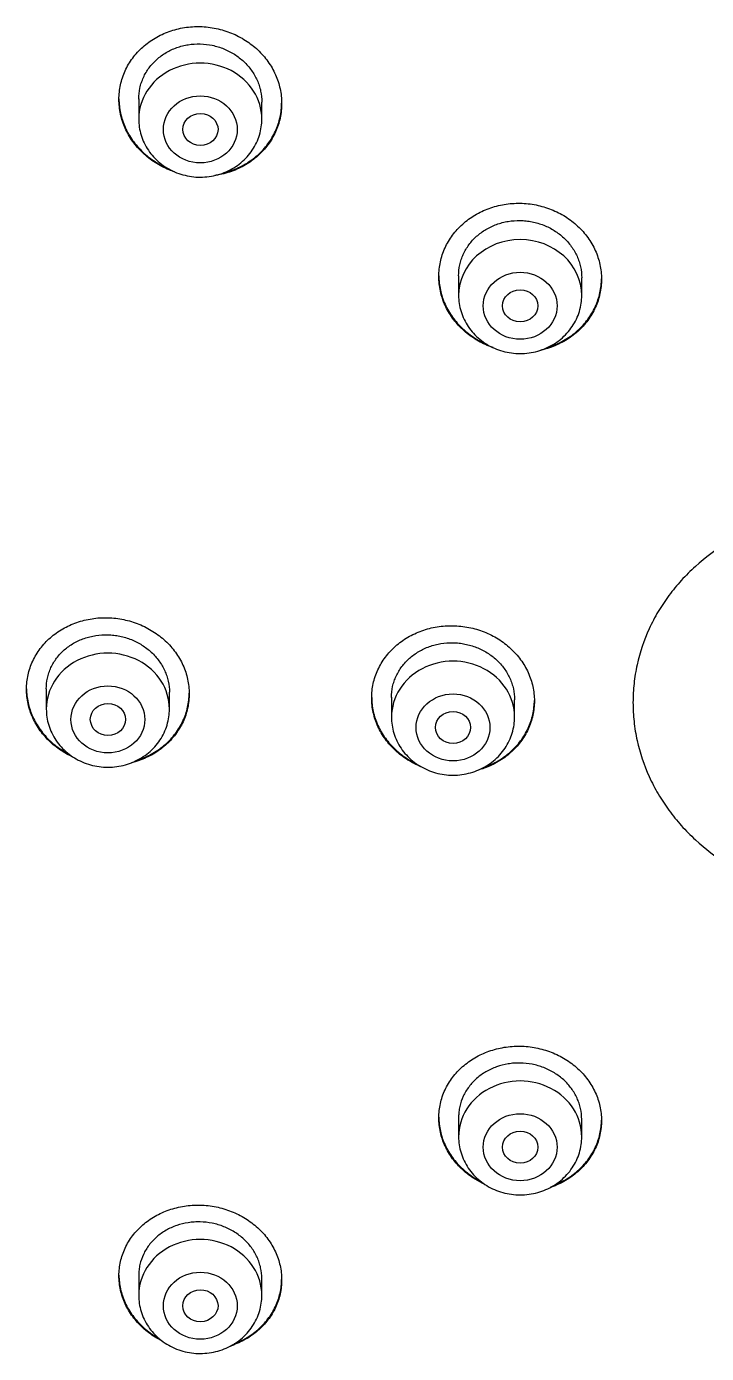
# Model space of a CAD drawing. Header units: millimetres. Extents: x 976 to 9349, y -1578 to 2211.
# Drawn here: x 2934.957 to 2936.504, y 1368.379 to 1371.395 of the extents above; entities that cross this region are included whole.
import ezdxf

# ---------------------------------------------------------------- set-up
doc = ezdxf.new("R2010")
doc.units = ezdxf.units.MM
doc.layers.add('Wbudowane', color=175, linetype='Continuous')

# ---------------------------------------------------------------- blocks, each defined once
blk = doc.blocks.new('Z$W@#21058')
for p, q in [((17.1652, 139.1795), (17.1652, 139.1338)), ((17.4452, 139.1338), (17.4452, 139.1721)), ((17.8927, 138.7776), (17.8927, 138.7328)), ((18.1727, 138.7328), (18.1727, 138.7725)), ((16.955, 137.839), (16.955, 137.7928)), ((17.235, 137.7928), (17.235, 137.8308)), ((17.74, 137.8195), (17.74, 137.7746)), ((18.02, 137.7746), (18.02, 137.8139)), ((17.8927, 136.8704), (17.8927, 136.8205)), ((18.1727, 136.8205), (18.1727, 136.8602)), ((17.1652, 136.506), (17.1652, 136.4602)), ((17.4452, 136.4602), (17.4452, 136.4986))]:
    blk.add_line(p, q)
for centre, major_axis, start_param, end_param in [((17.3052, 139.1338), (0.14, 0), 0, 3.141593), ((18.0327, 138.7328), (-0.14, 0), 3.141598, 6.283185), ((17.095, 137.7928), (0.14, 0), 0, 3.141593), ((17.88, 137.7746), (0.14, 0), 0, 3.141593), ((18.0327, 136.8205), (0.14, 0), 0, 3.141593), ((17.3052, 136.4602), (0.14, 0), 0, 3.141593)]:
    blk.add_ellipse(centre, major_axis=major_axis, ratio=0.906308, start_param=start_param, end_param=end_param)
for centre, major_axis, ratio in [((17.3052, 139.1101), (-0.084, 0), 0.906308), ((17.3054, 139.11), (0.0401, -0.0003), 0.905509), ((18.0327, 138.7092), (0.084, 0), 0.906308), ((18.0327, 138.7092), (0.04, 0), 0.906246), ((17.095, 137.7691), (-0.084, 0), 0.906308), ((17.88, 137.7509), (-0.084, 0), 0.906308), ((17.0952, 137.7691), (0.0401, 0), 0.904923), ((17.88, 137.7509), (0.04, 0), 0.906198), ((18.0327, 136.7969), (0.084, 0), 0.906308), ((18.0327, 136.7969), (0.04, 0), 0.906246), ((17.3052, 136.4365), (-0.084, 0), 0.906308), ((17.3054, 136.4366), (0.0401, 0.0003), 0.905509)]:
    blk.add_ellipse(centre, major_axis=major_axis, ratio=ratio)
for points, knots in [([(17.1202, 139.1784), (17.1202, 139.1897), (17.1214, 139.2007), (17.125, 139.2169), (17.1264, 139.2223), (17.13, 139.2329), (17.132, 139.2382), (17.139, 139.2534), (17.1447, 139.2631), (17.1548, 139.2767), (17.1584, 139.2811), (17.1662, 139.2896), (17.1703, 139.2936), (17.1831, 139.3051), (17.1924, 139.3119), (17.2076, 139.3208), (17.2129, 139.3236), (17.2235, 139.3285), (17.2345, 139.333), (17.2458, 139.3364), (17.2574, 139.3394), (17.2634, 139.3406), (17.2813, 139.3434), (17.2932, 139.3441), (17.3113, 139.3437), (17.3174, 139.3433), (17.3295, 139.3418), (17.3355, 139.3409), (17.3533, 139.3371), (17.3648, 139.3336), (17.3816, 139.3268), (17.3871, 139.3243), (17.3978, 139.3187), (17.403, 139.3157), (17.418, 139.3061), (17.4274, 139.2989), (17.4446, 139.2826), (17.4523, 139.2738), (17.4623, 139.2597), (17.4654, 139.2549), (17.4712, 139.2449), (17.4738, 139.2397), (17.4808, 139.2241), (17.4843, 139.2134), (17.4878, 139.197), (17.4887, 139.1914), (17.4899, 139.1802), (17.4902, 139.1746), (17.4902, 139.158), (17.4891, 139.1469), (17.4855, 139.1306), (17.484, 139.1251), (17.4805, 139.1145), (17.4764, 139.1042), (17.4713, 139.0943), (17.4656, 139.0846), (17.4624, 139.0798), (17.4523, 139.0661), (17.4446, 139.0577), (17.4318, 139.0462), (17.4273, 139.0426), (17.4179, 139.0357), (17.413, 139.0325), (17.3979, 139.0236), (17.3872, 139.0186), (17.3704, 139.0127), (17.3647, 139.0109), (17.353, 139.008), (17.3472, 139.0068), (17.3403, 139.0057), (17.3393, 139.0055), (17.3383, 139.0054)], [0, 0, 0, 0, 0.043324, 0.043324, 0.064987, 0.064987, 0.086649, 0.086649, 0.129973, 0.129973, 0.151636, 0.151636, 0.173298, 0.173298, 0.216622, 0.216622, 0.238285, 0.238285, 0.259947, 0.281609, 0.281609, 0.303271, 0.303271, 0.346596, 0.346596, 0.368258, 0.368258, 0.38992, 0.38992, 0.433245, 0.433245, 0.454907, 0.454907, 0.476569, 0.476569, 0.519894, 0.519894, 0.563218, 0.563218, 0.584881, 0.584881, 0.606543, 0.606543, 0.649867, 0.649867, 0.67153, 0.67153, 0.693192, 0.693192, 0.736516, 0.736516, 0.758179, 0.758179, 0.779841, 0.801503, 0.801503, 0.823165, 0.823165, 0.86649, 0.86649, 0.888152, 0.888152, 0.909814, 0.909814, 0.953139, 0.953139, 0.974801, 0.974801, 0.996463, 0.996463, 1, 1, 1, 1]), ([(17.1652, 139.1792), (17.1652, 139.1876), (17.1661, 139.1959), (17.1688, 139.2083), (17.1699, 139.2124), (17.1726, 139.2204), (17.1757, 139.2283), (17.1796, 139.2358), (17.1839, 139.2431), (17.1863, 139.2467), (17.1939, 139.2571), (17.1998, 139.2634), (17.2094, 139.2721), (17.2128, 139.2748), (17.22, 139.28), (17.2237, 139.2825), (17.2351, 139.2892), (17.2432, 139.293), (17.2559, 139.2975), (17.2602, 139.2988), (17.269, 139.301), (17.2735, 139.3019), (17.2869, 139.3041), (17.296, 139.3047), (17.3145, 139.3042), (17.3236, 139.3031), (17.337, 139.3003), (17.3414, 139.2992), (17.3502, 139.2965), (17.3545, 139.295), (17.3673, 139.2898), (17.3753, 139.2857), (17.3867, 139.2784), (17.3904, 139.2758), (17.3975, 139.2702), (17.4009, 139.2673), (17.4106, 139.2582), (17.4164, 139.2516), (17.4241, 139.2408), (17.4265, 139.2371), (17.4308, 139.2296), (17.4347, 139.2219), (17.4378, 139.2139), (17.4405, 139.2058), (17.4416, 139.2016), (17.4443, 139.1891), (17.4452, 139.1806), (17.4452, 139.1721)], [0, 0, 0, 0, 0.06239, 0.06239, 0.093644, 0.093644, 0.124898, 0.156151, 0.156151, 0.187405, 0.187405, 0.249912, 0.249912, 0.281166, 0.281166, 0.31242, 0.31242, 0.374927, 0.374927, 0.406181, 0.406181, 0.437434, 0.437434, 0.499942, 0.499942, 0.562449, 0.562449, 0.593702, 0.593702, 0.624956, 0.624956, 0.687463, 0.687463, 0.718717, 0.718717, 0.749971, 0.749971, 0.812478, 0.812478, 0.843732, 0.843732, 0.874985, 0.906239, 0.906239, 0.937493, 0.937493, 1, 1, 1, 1]), ([(17.1202, 139.1794), (17.1203, 139.1685), (17.1215, 139.1578), (17.125, 139.1417), (17.1264, 139.1363), (17.1299, 139.1255), (17.132, 139.1201), (17.139, 139.1045), (17.1447, 139.0946), (17.1547, 139.0804), (17.1583, 139.0758), (17.1661, 139.067), (17.1701, 139.0627), (17.1829, 139.0507), (17.1922, 139.0434), (17.2074, 139.0337), (17.2126, 139.0306), (17.2222, 139.0256), (17.2266, 139.0236), (17.231, 139.0217)], [0, 0, 0, 0, 0.16515, 0.16515, 0.250295, 0.250295, 0.335439, 0.335439, 0.505729, 0.505729, 0.590873, 0.590873, 0.676018, 0.676018, 0.846307, 0.846307, 0.931452, 0.931452, 1, 1, 1, 1]), ([(17.2469, 139.0137), (17.2427, 139.015), (17.2385, 139.0166), (17.2232, 139.0228), (17.2126, 139.0283), (17.1976, 139.0379), (17.1927, 139.0413), (17.1832, 139.0487), (17.1788, 139.0526), (17.166, 139.0647), (17.1583, 139.0734), (17.1482, 139.0876), (17.145, 139.0925), (17.1393, 139.1025), (17.1341, 139.1126), (17.13, 139.1232), (17.1265, 139.1339), (17.125, 139.1394), (17.1214, 139.156), (17.1202, 139.1672), (17.1202, 139.1784)], [0, 0, 0, 0, 0.0571061, 0.0571061, 0.2142551, 0.2142551, 0.2928296, 0.2928296, 0.3714041, 0.3714041, 0.528553, 0.528553, 0.6071275, 0.6071275, 0.685702, 0.7642765, 0.7642765, 0.842851, 0.842851, 1, 1, 1, 1]), ([(17.3572, 139.0111), (17.3634, 139.0126), (17.3696, 139.0144), (17.3813, 139.0186), (17.3869, 139.0208), (17.3976, 139.0258), (17.4028, 139.0286), (17.4178, 139.0374), (17.4272, 139.0442), (17.4402, 139.0558), (17.4443, 139.0598), (17.452, 139.0682), (17.4592, 139.077), (17.4654, 139.0863), (17.4711, 139.0961), (17.4738, 139.1011), (17.4808, 139.1164), (17.4843, 139.1269), (17.4878, 139.1432), (17.4887, 139.1487), (17.4899, 139.1596), (17.4902, 139.1649), (17.4902, 139.1701)], [0, 0, 0, 0, 0.083353, 0.083353, 0.160079, 0.160079, 0.236804, 0.236804, 0.390256, 0.390256, 0.466982, 0.466982, 0.543708, 0.620434, 0.620434, 0.697159, 0.697159, 0.850611, 0.850611, 0.927337, 0.927337, 1, 1, 1, 1]), ([(17.1652, 139.1338), (17.1652, 139.127), (17.1661, 139.1156), (17.1703, 139.0967), (17.1772, 139.0792), (17.1868, 139.0624), (17.1987, 139.0473), (17.2129, 139.0338), (17.229, 139.0224), (17.2466, 139.0133), (17.2655, 139.0066), (17.2852, 139.0025), (17.3053, 139.0012), (17.3255, 139.0026), (17.3452, 139.0067), (17.3641, 139.0134), (17.3818, 139.0226), (17.3978, 139.034), (17.412, 139.0476), (17.4239, 139.0628), (17.4334, 139.0796), (17.4403, 139.0971), (17.4443, 139.116), (17.4452, 139.1272), (17.4452, 139.1338)], [0, 0, 0, 0, 0.043723, 0.08855, 0.133515, 0.178674, 0.224062, 0.269684, 0.315523, 0.361546, 0.407709, 0.453968, 0.500279, 0.546601, 0.592892, 0.639107, 0.685199, 0.73112, 0.776832, 0.822308, 0.867548, 0.912577, 0.957444, 1, 1, 1, 1]), ([(17.8477, 138.776), (17.8477, 138.7872), (17.8489, 138.7982), (17.8524, 138.8144), (17.8539, 138.8197), (17.8574, 138.8303), (17.8595, 138.8356), (17.8664, 138.8509), (17.8721, 138.8605), (17.8822, 138.8741), (17.8858, 138.8786), (17.8936, 138.8871), (17.8977, 138.8911), (17.9105, 138.9026), (17.9198, 138.9095), (17.935, 138.9185), (17.9402, 138.9213), (17.9509, 138.9263), (17.9618, 138.9309), (17.9732, 138.9344), (17.9848, 138.9374), (17.9907, 138.9387), (18.0086, 138.9416), (18.0206, 138.9425), (18.0387, 138.9422), (18.0448, 138.9418), (18.0569, 138.9405), (18.0629, 138.9396), (18.0807, 138.936), (18.0922, 138.9326), (18.109, 138.926), (18.1146, 138.9235), (18.1253, 138.9181), (18.1304, 138.9151), (18.1455, 138.9057), (18.1548, 138.8985), (18.1721, 138.8824), (18.1797, 138.8738), (18.1898, 138.8598), (18.1929, 138.855), (18.1986, 138.8451), (18.2013, 138.84), (18.2082, 138.8245), (18.2117, 138.8139), (18.2153, 138.7976), (18.2162, 138.792), (18.2174, 138.7809), (18.2177, 138.7753), (18.2177, 138.7587), (18.2165, 138.7478), (18.213, 138.7314), (18.2115, 138.726), (18.208, 138.7155), (18.2039, 138.7051), (18.1988, 138.6952), (18.1931, 138.6855), (18.1899, 138.6808), (18.1798, 138.667), (18.1721, 138.6586), (18.1593, 138.6471), (18.1548, 138.6434), (18.1454, 138.6365), (18.1405, 138.6333), (18.1254, 138.6243), (18.1148, 138.6193), (18.098, 138.6132), (18.0922, 138.6114), (18.0837, 138.6091), (18.081, 138.6085), (18.0783, 138.6079)], [0, 0, 0, 0, 0.0439921, 0.0439921, 0.0659882, 0.0659882, 0.0879843, 0.0879843, 0.1319764, 0.1319764, 0.1539725, 0.1539725, 0.1759685, 0.1759685, 0.2199606, 0.2199606, 0.2419567, 0.2419567, 0.2639528, 0.2859488, 0.2859488, 0.3079449, 0.3079449, 0.351937, 0.351937, 0.3739331, 0.3739331, 0.3959292, 0.3959292, 0.4399213, 0.4399213, 0.4619174, 0.4619174, 0.4839134, 0.4839134, 0.5279055, 0.5279055, 0.5718977, 0.5718977, 0.5938937, 0.5938937, 0.6158898, 0.6158898, 0.6598819, 0.6598819, 0.681878, 0.681878, 0.7038741, 0.7038741, 0.7478662, 0.7478662, 0.7698623, 0.7698623, 0.7918583, 0.8138544, 0.8138544, 0.8358505, 0.8358505, 0.8798426, 0.8798426, 0.9018386, 0.9018386, 0.9238347, 0.9238347, 0.9678268, 0.9678268, 0.9898229, 0.9898229, 1, 1, 1, 1]), ([(17.8927, 138.7773), (17.8927, 138.7856), (17.8936, 138.7939), (17.8962, 138.8062), (17.8974, 138.8104), (17.9, 138.8183), (17.9031, 138.8262), (17.907, 138.8337), (17.9113, 138.841), (17.9137, 138.8446), (17.9214, 138.855), (17.9272, 138.8614), (17.9369, 138.8701), (17.9402, 138.8728), (17.9474, 138.8781), (17.9511, 138.8805), (17.9625, 138.8873), (17.9706, 138.8911), (17.9833, 138.8957), (17.9876, 138.8971), (17.9964, 138.8994), (18.0009, 138.9003), (18.0143, 138.9026), (18.0234, 138.9032), (18.0372, 138.903), (18.0418, 138.9027), (18.0509, 138.9018), (18.0599, 138.9004), (18.0688, 138.8982), (18.0776, 138.8956), (18.082, 138.8941), (18.0947, 138.8891), (18.1027, 138.885), (18.1141, 138.8779), (18.1178, 138.8753), (18.125, 138.8698), (18.1284, 138.8669), (18.1381, 138.8579), (18.1439, 138.8514), (18.1515, 138.8408), (18.1539, 138.8371), (18.1583, 138.8296), (18.1622, 138.822), (18.1653, 138.8141), (18.1679, 138.806), (18.1691, 138.8019), (18.1718, 138.7894), (18.1727, 138.781), (18.1727, 138.7725)], [0, 0, 0, 0, 0.0623933, 0.0623933, 0.0936469, 0.0936469, 0.1249004, 0.156154, 0.156154, 0.1874075, 0.1874075, 0.2499147, 0.2499147, 0.2811682, 0.2811682, 0.3124218, 0.3124218, 0.3749289, 0.3749289, 0.4061824, 0.4061824, 0.437436, 0.437436, 0.4999431, 0.4999431, 0.5311967, 0.5311967, 0.5624502, 0.5937038, 0.5937038, 0.6249573, 0.6249573, 0.6874644, 0.6874644, 0.718718, 0.718718, 0.7499716, 0.7499716, 0.8124787, 0.8124787, 0.8437322, 0.8437322, 0.8749858, 0.9062393, 0.9062393, 0.9374929, 0.9374929, 1, 1, 1, 1]), ([(17.8477, 138.7771), (17.8478, 138.7662), (17.849, 138.7555), (17.8524, 138.7396), (17.8539, 138.7342), (17.8574, 138.7235), (17.8595, 138.7182), (17.8664, 138.7027), (17.8721, 138.6928), (17.8822, 138.6788), (17.8858, 138.6743), (17.8935, 138.6655), (17.8976, 138.6614), (17.9104, 138.6494), (17.9197, 138.6423), (17.9349, 138.6327), (17.9401, 138.6297), (17.9492, 138.6251), (17.9531, 138.6233), (17.957, 138.6216)], [0, 0, 0, 0, 0.166382, 0.166382, 0.252224, 0.252224, 0.338065, 0.338065, 0.509748, 0.509748, 0.59559, 0.59559, 0.681432, 0.681432, 0.853115, 0.853115, 0.938956, 0.938956, 1, 1, 1, 1]), ([(17.9711, 138.6142), (17.968, 138.6152), (17.965, 138.6163), (17.9507, 138.622), (17.9401, 138.6273), (17.9251, 138.6368), (17.9202, 138.6402), (17.9107, 138.6474), (17.9062, 138.6512), (17.8934, 138.6632), (17.8858, 138.6718), (17.8756, 138.6859), (17.8725, 138.6907), (17.8667, 138.7006), (17.8616, 138.7107), (17.8575, 138.7211), (17.854, 138.7318), (17.8525, 138.7372), (17.8489, 138.7537), (17.8477, 138.7648), (17.8477, 138.776)], [0, 0, 0, 0, 0.042578, 0.042578, 0.202148, 0.202148, 0.281934, 0.281934, 0.361719, 0.361719, 0.521289, 0.521289, 0.601074, 0.601074, 0.680859, 0.760645, 0.760645, 0.84043, 0.84043, 1, 1, 1, 1]), ([(18.0942, 138.6141), (18.0973, 138.6151), (18.1003, 138.6161), (18.1089, 138.6192), (18.1144, 138.6215), (18.1252, 138.6265), (18.1303, 138.6293), (18.1454, 138.6382), (18.1547, 138.6451), (18.1677, 138.6567), (18.1718, 138.6608), (18.1795, 138.6692), (18.1867, 138.678), (18.1929, 138.6873), (18.1986, 138.697), (18.2012, 138.7021), (18.2082, 138.7174), (18.2117, 138.7279), (18.2153, 138.7441), (18.2162, 138.7496), (18.2174, 138.7604), (18.2176, 138.7656), (18.2177, 138.7708)], [0, 0, 0, 0, 0.042749, 0.042749, 0.122901, 0.122901, 0.203053, 0.203053, 0.363356, 0.363356, 0.443508, 0.443508, 0.523659, 0.603811, 0.603811, 0.683963, 0.683963, 0.844266, 0.844266, 0.924418, 0.924418, 1, 1, 1, 1]), ([(17.8927, 138.7328), (17.8927, 138.7261), (17.8936, 138.7147), (17.8978, 138.6957), (17.9047, 138.6783), (17.9142, 138.6615), (17.9262, 138.6464), (17.9404, 138.6329), (17.9564, 138.6215), (17.9741, 138.6123), (17.993, 138.6057), (18.0127, 138.6016), (18.0328, 138.6003), (18.0529, 138.6016), (18.0727, 138.6057), (18.0915, 138.6124), (18.1092, 138.6216), (18.1253, 138.6331), (18.1394, 138.6466), (18.1514, 138.6618), (18.1609, 138.6787), (18.1678, 138.6962), (18.1718, 138.715), (18.1727, 138.7263), (18.1727, 138.7328)], [0, 0, 0, 0, 0.043723, 0.08855, 0.133515, 0.178674, 0.224062, 0.269684, 0.315523, 0.361546, 0.407709, 0.453968, 0.500279, 0.546601, 0.592892, 0.639107, 0.685199, 0.73112, 0.776832, 0.822308, 0.867548, 0.912577, 0.957444, 1, 1, 1, 1]), ([(19.2575, 137.7982), (19.2575, 137.7692), (19.2543, 137.7407), (19.2451, 137.6987), (19.2413, 137.6848), (19.2344, 137.6642), (19.2319, 137.6574), (19.2265, 137.6438), (19.2236, 137.6371), (19.2085, 137.604), (19.1936, 137.5789), (19.1716, 137.5493), (19.1671, 137.5435), (19.1576, 137.532), (19.1527, 137.5263), (19.1375, 137.5096), (19.1269, 137.4991), (19.0934, 137.469), (19.069, 137.4511), (19.0359, 137.4313), (19.0292, 137.4275), (19.0155, 137.4202), (19.0086, 137.4167), (18.9876, 137.4068), (18.9591, 137.3948), (18.9293, 137.3854), (18.9066, 137.3794), (18.899, 137.3775), (18.8835, 137.3741), (18.8757, 137.3726), (18.8366, 137.3659), (18.8052, 137.3634), (18.7578, 137.3639), (18.742, 137.3647), (18.7182, 137.3671), (18.7103, 137.368), (18.6945, 137.3703), (18.6867, 137.3716), (18.6479, 137.379), (18.6177, 137.3876), (18.5811, 137.4017), (18.5738, 137.4047), (18.5594, 137.411), (18.5522, 137.4143), (18.5312, 137.4247), (18.5176, 137.4322), (18.4783, 137.4565), (18.4538, 137.4749), (18.4256, 137.5008), (18.4201, 137.5061), (18.4094, 137.5168), (18.4042, 137.5223), (18.3892, 137.5391), (18.3704, 137.5623), (18.3541, 137.587), (18.3391, 137.6126), (18.3323, 137.6258), (18.314, 137.6659), (18.3049, 137.6933), (18.2971, 137.7285), (18.2958, 137.7356), (18.2934, 137.7499), (18.2925, 137.7571), (18.2901, 137.7788), (18.2885, 137.8076), (18.2901, 137.8364), (18.2925, 137.8581), (18.2934, 137.8652), (18.2958, 137.8795), (18.2972, 137.8865), (18.3049, 137.9216), (18.314, 137.9489), (18.3323, 137.9886), (18.3391, 138.0017), (18.3541, 138.0269), (18.3704, 138.0513), (18.3892, 138.0741), (18.4042, 138.0906), (18.4094, 138.096), (18.4201, 138.1065), (18.4256, 138.1117), (18.4538, 138.1371), (18.4783, 138.155), (18.5176, 138.1784), (18.5312, 138.1857), (18.5522, 138.1957), (18.5594, 138.1988), (18.5738, 138.2049), (18.5811, 138.2077), (18.6177, 138.2211), (18.6479, 138.2291), (18.6867, 138.2357), (18.6945, 138.2369), (18.7103, 138.2389), (18.7182, 138.2397), (18.742, 138.2416), (18.7578, 138.2421), (18.8052, 138.2416), (18.8366, 138.2385), (18.8757, 138.2311), (18.8835, 138.2294), (18.899, 138.2257), (18.9066, 138.2237), (18.9293, 138.2172), (18.9591, 138.2073), (18.9876, 138.1948), (19.0086, 138.1844), (19.0155, 138.1808), (19.0292, 138.1732), (19.0359, 138.1693), (19.069, 138.1489), (19.0934, 138.1305), (19.1269, 138.0998), (19.1375, 138.089), (19.1527, 138.0721), (19.1576, 138.0663), (19.1671, 138.0546), (19.1716, 138.0487), (19.1936, 138.0187), (19.2085, 137.9933), (19.2236, 137.9599), (19.2265, 137.9532), (19.2319, 137.9395), (19.2344, 137.9326), (19.2413, 137.9118), (19.2451, 137.8979), (19.2543, 137.8557), (19.2575, 137.8272), (19.2575, 137.7982)], [0, 0, 0, 0, 0.03125, 0.03125, 0.046875, 0.046875, 0.054687, 0.054687, 0.0625, 0.0625, 0.09375, 0.09375, 0.101562, 0.101562, 0.109375, 0.109375, 0.125, 0.125, 0.15625, 0.15625, 0.164062, 0.164062, 0.171875, 0.171875, 0.1875, 0.203125, 0.203125, 0.210937, 0.210937, 0.21875, 0.21875, 0.25, 0.25, 0.265625, 0.265625, 0.273438, 0.273438, 0.28125, 0.28125, 0.3125, 0.3125, 0.320313, 0.320313, 0.328125, 0.328125, 0.34375, 0.34375, 0.375, 0.375, 0.382813, 0.382813, 0.390625, 0.390625, 0.40625, 0.421875, 0.421875, 0.4375, 0.4375, 0.46875, 0.46875, 0.476562, 0.476562, 0.484375, 0.484375, 0.5, 0.515625, 0.515625, 0.523437, 0.523437, 0.53125, 0.53125, 0.5625, 0.5625, 0.578125, 0.578125, 0.59375, 0.609375, 0.609375, 0.617187, 0.617187, 0.625, 0.625, 0.65625, 0.65625, 0.671875, 0.671875, 0.679687, 0.679687, 0.6875, 0.6875, 0.71875, 0.71875, 0.726562, 0.726562, 0.734375, 0.734375, 0.75, 0.75, 0.78125, 0.78125, 0.789062, 0.789062, 0.796875, 0.796875, 0.8125, 0.828125, 0.828125, 0.835937, 0.835937, 0.84375, 0.84375, 0.875, 0.875, 0.890625, 0.890625, 0.898437, 0.898437, 0.90625, 0.90625, 0.9375, 0.9375, 0.945312, 0.945312, 0.953125, 0.953125, 0.96875, 0.96875, 1, 1, 1, 1]), ([(16.91, 137.8379), (16.91, 137.849), (16.9112, 137.8598), (16.9147, 137.8758), (16.9162, 137.8811), (16.9197, 137.8915), (16.9218, 137.8967), (16.9288, 137.9117), (16.9345, 137.9212), (16.9445, 137.9346), (16.9482, 137.9389), (16.9559, 137.9473), (16.96, 137.9512), (16.9728, 137.9624), (16.9821, 137.9691), (16.9973, 137.9778), (17.0025, 137.9805), (17.0132, 137.9854), (17.0241, 137.9898), (17.0355, 137.9931), (17.047, 137.996), (17.053, 137.9972), (17.0709, 137.9999), (17.0828, 138.0006), (17.1009, 138.0001), (17.107, 137.9997), (17.1191, 137.9983), (17.1251, 137.9973), (17.1429, 137.9936), (17.1544, 137.9901), (17.1712, 137.9834), (17.1768, 137.9808), (17.1875, 137.9754), (17.1926, 137.9724), (17.2077, 137.9629), (17.217, 137.9557), (17.23, 137.9437), (17.2341, 137.9395), (17.2418, 137.9308), (17.2489, 137.9218), (17.2552, 137.9123), (17.2609, 137.9024), (17.2635, 137.8973), (17.2705, 137.8819), (17.274, 137.8713), (17.2776, 137.8551), (17.2785, 137.8496), (17.2797, 137.8385), (17.28, 137.833), (17.28, 137.8166), (17.2788, 137.8058), (17.2753, 137.7896), (17.2738, 137.7843), (17.2703, 137.7739), (17.2662, 137.7637), (17.2611, 137.7539), (17.2554, 137.7444), (17.2522, 137.7397), (17.2421, 137.7262), (17.2344, 137.718), (17.2216, 137.7067), (17.2171, 137.7032), (17.2077, 137.6964), (17.2028, 137.6933), (17.1877, 137.6845), (17.1771, 137.6797), (17.1603, 137.6738), (17.1546, 137.6721), (17.1487, 137.6707), (17.1486, 137.6706), (17.1485, 137.6706)], [0, 0, 0, 0, 0.044428, 0.044428, 0.066643, 0.066643, 0.088857, 0.088857, 0.133285, 0.133285, 0.1555, 0.1555, 0.177714, 0.177714, 0.222142, 0.222142, 0.244357, 0.244357, 0.266571, 0.288785, 0.288785, 0.310999, 0.310999, 0.355428, 0.355428, 0.377642, 0.377642, 0.399856, 0.399856, 0.444285, 0.444285, 0.466499, 0.466499, 0.488713, 0.488713, 0.533142, 0.533142, 0.555356, 0.555356, 0.57757, 0.599784, 0.599784, 0.621999, 0.621999, 0.666427, 0.666427, 0.688641, 0.688641, 0.710856, 0.710856, 0.755284, 0.755284, 0.777498, 0.777498, 0.799713, 0.821927, 0.821927, 0.844141, 0.844141, 0.88857, 0.88857, 0.910784, 0.910784, 0.932998, 0.932998, 0.977426, 0.977426, 0.999641, 0.999641, 1, 1, 1, 1]), ([(17.695, 137.818), (17.695, 137.829), (17.6962, 137.8399), (17.6997, 137.8559), (17.7012, 137.8612), (17.7047, 137.8717), (17.7068, 137.8769), (17.7138, 137.892), (17.7194, 137.9015), (17.7295, 137.915), (17.7331, 137.9194), (17.7409, 137.9278), (17.745, 137.9317), (17.7578, 137.9431), (17.7671, 137.9499), (17.7822, 137.9588), (17.7875, 137.9615), (17.7982, 137.9665), (17.8091, 137.9709), (17.8204, 137.9744), (17.832, 137.9774), (17.8379, 137.9786), (17.8558, 137.9815), (17.8678, 137.9824), (17.8859, 137.982), (17.892, 137.9817), (17.9041, 137.9804), (17.9101, 137.9794), (17.9279, 137.9759), (17.9395, 137.9725), (17.9562, 137.9659), (17.9618, 137.9635), (17.9725, 137.9581), (17.9777, 137.9552), (17.9927, 137.9458), (18.0021, 137.9387), (18.015, 137.9267), (18.0191, 137.9226), (18.0268, 137.914), (18.034, 137.9051), (18.0402, 137.8956), (18.0459, 137.8858), (18.0486, 137.8807), (18.0555, 137.8653), (18.059, 137.8548), (18.0626, 137.8386), (18.0635, 137.8331), (18.0647, 137.8221), (18.065, 137.8166), (18.065, 137.8002), (18.0638, 137.7893), (18.0603, 137.7732), (18.0588, 137.7678), (18.0553, 137.7574), (18.0512, 137.7471), (18.0461, 137.7373), (18.0404, 137.7278), (18.0372, 137.7231), (18.0271, 137.7095), (18.0194, 137.7012), (18.0066, 137.6898), (18.0022, 137.6862), (17.9928, 137.6794), (17.9878, 137.6761), (17.9728, 137.6673), (17.9621, 137.6623), (17.9465, 137.6567), (17.9419, 137.6553), (17.9373, 137.654)], [0, 0, 0, 0, 0.044646, 0.044646, 0.066969, 0.066969, 0.089292, 0.089292, 0.133939, 0.133939, 0.156262, 0.156262, 0.178585, 0.178585, 0.223231, 0.223231, 0.245554, 0.245554, 0.267877, 0.2902, 0.2902, 0.312523, 0.312523, 0.357169, 0.357169, 0.379492, 0.379492, 0.401816, 0.401816, 0.446462, 0.446462, 0.468785, 0.468785, 0.491108, 0.491108, 0.535754, 0.535754, 0.558077, 0.558077, 0.5804, 0.602723, 0.602723, 0.625046, 0.625046, 0.669693, 0.669693, 0.692016, 0.692016, 0.714339, 0.714339, 0.758985, 0.758985, 0.781308, 0.781308, 0.803631, 0.825954, 0.825954, 0.848277, 0.848277, 0.892924, 0.892924, 0.915247, 0.915247, 0.93757, 0.93757, 0.982216, 0.982216, 1, 1, 1, 1]), ([(16.955, 137.8386), (16.955, 137.8469), (16.9559, 137.8551), (16.9586, 137.8673), (16.9597, 137.8713), (16.9624, 137.8792), (16.9654, 137.8869), (16.9693, 137.8943), (16.9737, 137.9015), (16.976, 137.905), (16.9837, 137.9152), (16.9895, 137.9215), (16.9992, 137.93), (17.0026, 137.9327), (17.0097, 137.9378), (17.0134, 137.9402), (17.0248, 137.9467), (17.0329, 137.9504), (17.0456, 137.9548), (17.0499, 137.9561), (17.0587, 137.9583), (17.0631, 137.9592), (17.0766, 137.9612), (17.0856, 137.9618), (17.0995, 137.9614), (17.1041, 137.9611), (17.1132, 137.96), (17.1222, 137.9586), (17.131, 137.9563), (17.1398, 137.9537), (17.1442, 137.9522), (17.1569, 137.947), (17.165, 137.9429), (17.1802, 137.9333), (17.1874, 137.9278), (17.2003, 137.9157), (17.2061, 137.9092), (17.2138, 137.8986), (17.2162, 137.8949), (17.2206, 137.8875), (17.2245, 137.8799), (17.2276, 137.872), (17.2302, 137.864), (17.2314, 137.8599), (17.2341, 137.8475), (17.235, 137.8392), (17.235, 137.8308)], [0, 0, 0, 0, 0.062393, 0.062393, 0.093647, 0.093647, 0.1249, 0.156154, 0.156154, 0.187408, 0.187408, 0.249915, 0.249915, 0.281168, 0.281168, 0.312422, 0.312422, 0.374929, 0.374929, 0.406182, 0.406182, 0.437436, 0.437436, 0.499943, 0.499943, 0.531197, 0.531197, 0.56245, 0.593704, 0.593704, 0.624957, 0.624957, 0.687464, 0.687464, 0.749972, 0.749972, 0.812479, 0.812479, 0.843732, 0.843732, 0.874986, 0.906239, 0.906239, 0.937493, 0.937493, 1, 1, 1, 1]), ([(17.74, 137.8192), (17.74, 137.8274), (17.7409, 137.8356), (17.7436, 137.8478), (17.7447, 137.8519), (17.7473, 137.8598), (17.7504, 137.8675), (17.7543, 137.8749), (17.7586, 137.8822), (17.761, 137.8857), (17.7687, 137.896), (17.7745, 137.9023), (17.7842, 137.9109), (17.7875, 137.9136), (17.7947, 137.9188), (17.7984, 137.9212), (17.8098, 137.9279), (17.8178, 137.9317), (17.8305, 137.9362), (17.8349, 137.9376), (17.8437, 137.9398), (17.8481, 137.9407), (17.8615, 137.9429), (17.8706, 137.9436), (17.8845, 137.9433), (17.8891, 137.943), (17.8982, 137.9421), (17.9072, 137.9407), (17.9161, 137.9385), (17.9248, 137.936), (17.9292, 137.9345), (17.9419, 137.9295), (17.95, 137.9254), (17.9652, 137.916), (17.9724, 137.9105), (17.9854, 137.8985), (17.9912, 137.8921), (17.9988, 137.8815), (18.0012, 137.8779), (18.0056, 137.8705), (18.0095, 137.8629), (18.0126, 137.8551), (18.0152, 137.8471), (18.0164, 137.843), (18.0191, 137.8307), (18.02, 137.8223), (18.02, 137.8139)], [0, 0, 0, 0, 0.062394, 0.062394, 0.093647, 0.093647, 0.124901, 0.156154, 0.156154, 0.187408, 0.187408, 0.249915, 0.249915, 0.281169, 0.281169, 0.312422, 0.312422, 0.374929, 0.374929, 0.406183, 0.406183, 0.437436, 0.437436, 0.499943, 0.499943, 0.531197, 0.531197, 0.56245, 0.593704, 0.593704, 0.624958, 0.624958, 0.687465, 0.687465, 0.749972, 0.749972, 0.812479, 0.812479, 0.843732, 0.843732, 0.874986, 0.906239, 0.906239, 0.937493, 0.937493, 1, 1, 1, 1]), ([(16.91, 137.8389), (16.9101, 137.8282), (16.9113, 137.8176), (16.9147, 137.8018), (16.9162, 137.7964), (16.9197, 137.7858), (16.9218, 137.7805), (16.9288, 137.765), (16.9345, 137.7552), (16.9445, 137.7413), (16.9482, 137.7367), (16.9559, 137.728), (16.96, 137.7238), (16.9728, 137.7118), (16.9821, 137.7046), (16.9973, 137.695), (17.0025, 137.692), (17.0079, 137.6893)], [0, 0, 0, 0, 0.177075, 0.177075, 0.268526, 0.268526, 0.359976, 0.359976, 0.542878, 0.542878, 0.634329, 0.634329, 0.72578, 0.72578, 0.908682, 0.908682, 1, 1, 1, 1]), ([(17.0182, 137.6822), (17.0092, 137.6862), (17.0007, 137.6908), (16.9875, 137.6991), (16.9826, 137.7025), (16.9731, 137.7098), (16.9686, 137.7136), (16.9558, 137.7256), (16.9481, 137.7342), (16.938, 137.7482), (16.9348, 137.7531), (16.9291, 137.7629), (16.9239, 137.773), (16.9198, 137.7834), (16.9163, 137.794), (16.9148, 137.7994), (16.9112, 137.8158), (16.91, 137.8268), (16.91, 137.8379)], [0, 0, 0, 0, 0.140102, 0.140102, 0.226092, 0.226092, 0.312082, 0.312082, 0.484061, 0.484061, 0.570051, 0.570051, 0.656041, 0.742031, 0.742031, 0.82802, 0.82802, 1, 1, 1, 1]), ([(17.1614, 137.6764), (17.1628, 137.6768), (17.1642, 137.6773), (17.1712, 137.6797), (17.1768, 137.6819), (17.1875, 137.6868), (17.1926, 137.6895), (17.2077, 137.6982), (17.217, 137.7048), (17.23, 137.7162), (17.2341, 137.7202), (17.2418, 137.7284), (17.2489, 137.737), (17.2552, 137.7462), (17.2609, 137.7558), (17.2635, 137.7607), (17.2705, 137.7758), (17.274, 137.7862), (17.2776, 137.8022), (17.2785, 137.8076), (17.2797, 137.8183), (17.28, 137.8234), (17.28, 137.8286)], [0, 0, 0, 0, 0.020721, 0.020721, 0.102743, 0.102743, 0.184765, 0.184765, 0.348809, 0.348809, 0.430831, 0.430831, 0.512853, 0.594875, 0.594875, 0.676897, 0.676897, 0.840942, 0.840942, 0.922964, 0.922964, 1, 1, 1, 1]), ([(17.695, 137.819), (17.6951, 137.8083), (17.6963, 137.7977), (17.6997, 137.7819), (17.7012, 137.7766), (17.7047, 137.766), (17.7068, 137.7607), (17.7138, 137.7453), (17.7194, 137.7356), (17.7295, 137.7217), (17.7331, 137.7172), (17.7409, 137.7085), (17.745, 137.7044), (17.7578, 137.6926), (17.7671, 137.6854), (17.7822, 137.676), (17.7875, 137.673), (17.794, 137.6698), (17.7951, 137.6692), (17.7962, 137.6687)], [0, 0, 0, 0, 0.173727, 0.173727, 0.263446, 0.263446, 0.353165, 0.353165, 0.532604, 0.532604, 0.622324, 0.622324, 0.712043, 0.712043, 0.891482, 0.891482, 0.981202, 0.981202, 1, 1, 1, 1]), ([(17.8071, 137.6617), (17.7967, 137.666), (17.7868, 137.671), (17.7724, 137.68), (17.7675, 137.6833), (17.7581, 137.6905), (17.7536, 137.6943), (17.7408, 137.7061), (17.7331, 137.7147), (17.723, 137.7286), (17.7198, 137.7334), (17.7141, 137.7432), (17.7089, 137.7532), (17.7048, 137.7636), (17.7013, 137.7741), (17.6998, 137.7795), (17.6962, 137.7959), (17.695, 137.8069), (17.695, 137.818)], [0, 0, 0, 0, 0.1571454, 0.1571454, 0.2414309, 0.2414309, 0.3257163, 0.3257163, 0.4942872, 0.4942872, 0.5785727, 0.5785727, 0.6628582, 0.7471436, 0.7471436, 0.8314291, 0.8314291, 1, 1, 1, 1]), ([(17.9499, 137.6601), (17.9502, 137.6602), (17.9504, 137.6602), (17.9562, 137.6623), (17.9618, 137.6646), (17.9725, 137.6696), (17.9777, 137.6723), (17.9927, 137.6811), (18.0021, 137.6879), (18.015, 137.6994), (18.0191, 137.7034), (18.0268, 137.7117), (18.034, 137.7203), (18.0402, 137.7296), (18.0459, 137.7392), (18.0486, 137.7442), (18.0555, 137.7593), (18.059, 137.7697), (18.0626, 137.7857), (18.0635, 137.7912), (18.0647, 137.8018), (18.065, 137.807), (18.065, 137.8121)], [0, 0, 0, 0, 0.00365, 0.00365, 0.087102, 0.087102, 0.170554, 0.170554, 0.337457, 0.337457, 0.420909, 0.420909, 0.504361, 0.587812, 0.587812, 0.671264, 0.671264, 0.838168, 0.838168, 0.921619, 0.921619, 1, 1, 1, 1]), ([(16.955, 137.7928), (16.955, 137.786), (16.9559, 137.7746), (16.9601, 137.7556), (16.967, 137.7382), (16.9765, 137.7214), (16.9885, 137.7063), (17.0027, 137.6928), (17.0187, 137.6814), (17.0364, 137.6722), (17.0553, 137.6656), (17.075, 137.6615), (17.0951, 137.6602), (17.1153, 137.6615), (17.135, 137.6656), (17.1539, 137.6723), (17.1715, 137.6815), (17.1876, 137.693), (17.2018, 137.7065), (17.2137, 137.7217), (17.2232, 137.7386), (17.2301, 137.7561), (17.2341, 137.7749), (17.235, 137.7862), (17.235, 137.7928)], [0, 0, 0, 0, 0.043723, 0.08855, 0.133515, 0.178674, 0.224062, 0.269684, 0.315523, 0.361546, 0.407709, 0.453968, 0.500279, 0.546601, 0.592892, 0.639107, 0.685199, 0.73112, 0.776832, 0.822308, 0.867548, 0.912577, 0.957444, 1, 1, 1, 1]), ([(17.74, 137.7746), (17.74, 137.7678), (17.7409, 137.7564), (17.7451, 137.7375), (17.752, 137.72), (17.7615, 137.7032), (17.7735, 137.6881), (17.7877, 137.6746), (17.8037, 137.6632), (17.8214, 137.6541), (17.8403, 137.6474), (17.86, 137.6433), (17.8801, 137.642), (17.9003, 137.6434), (17.92, 137.6475), (17.9389, 137.6542), (17.9565, 137.6634), (17.9726, 137.6748), (17.9868, 137.6884), (17.9987, 137.7036), (18.0082, 137.7204), (18.0151, 137.7379), (18.0191, 137.7567), (18.02, 137.768), (18.02, 137.7746)], [0, 0, 0, 0, 0.043723, 0.08855, 0.133515, 0.178674, 0.224062, 0.269684, 0.315523, 0.361546, 0.407709, 0.453968, 0.500279, 0.546601, 0.592892, 0.639107, 0.685199, 0.73112, 0.776832, 0.822308, 0.867548, 0.912577, 0.957444, 1, 1, 1, 1]), ([(17.8477, 136.8637), (17.8477, 136.8747), (17.8489, 136.8854), (17.8524, 136.9013), (17.8539, 136.9065), (17.8574, 136.9169), (17.8595, 136.922), (17.8664, 136.937), (17.8721, 136.9464), (17.8822, 136.9598), (17.8858, 136.9641), (17.8935, 136.9724), (17.8976, 136.9764), (17.9104, 136.9876), (17.9197, 136.9943), (17.9349, 137.0032), (17.9401, 137.0059), (17.9508, 137.0108), (17.9617, 137.0153), (17.973, 137.0187), (17.9846, 137.0217), (17.9905, 137.0229), (18.0084, 137.0258), (18.0204, 137.0267), (18.0385, 137.0264), (18.0446, 137.026), (18.0567, 137.0248), (18.0627, 137.0239), (18.0805, 137.0204), (18.0921, 137.0171), (18.1089, 137.0106), (18.1144, 137.0081), (18.1252, 137.0028), (18.1303, 136.9999), (18.1454, 136.9907), (18.1547, 136.9837), (18.1677, 136.9718), (18.1718, 136.9677), (18.1795, 136.9592), (18.1867, 136.9504), (18.1929, 136.941), (18.1986, 136.9313), (18.2012, 136.9263), (18.2082, 136.9111), (18.2117, 136.9007), (18.2153, 136.8847), (18.2162, 136.8793), (18.2174, 136.8683), (18.2177, 136.8629), (18.2177, 136.8467), (18.2165, 136.8359), (18.213, 136.8199), (18.2115, 136.8146), (18.208, 136.8043), (18.2039, 136.7942), (18.1988, 136.7845), (18.1931, 136.775), (18.1899, 136.7703), (18.1798, 136.7569), (18.1722, 136.7487), (18.1594, 136.7374), (18.1549, 136.7338), (18.1455, 136.727), (18.1406, 136.7238), (18.1255, 136.7151), (18.1149, 136.7101), (18.1029, 136.7058), (18.102, 136.7056), (18.1012, 136.7053)], [0, 0, 0, 0, 0.045297, 0.045297, 0.067946, 0.067946, 0.090595, 0.090595, 0.135892, 0.135892, 0.15854, 0.15854, 0.181189, 0.181189, 0.226486, 0.226486, 0.249135, 0.249135, 0.271784, 0.294432, 0.294432, 0.317081, 0.317081, 0.362378, 0.362378, 0.385027, 0.385027, 0.407675, 0.407675, 0.452973, 0.452973, 0.475621, 0.475621, 0.49827, 0.49827, 0.543567, 0.543567, 0.566216, 0.566216, 0.588864, 0.611513, 0.611513, 0.634162, 0.634162, 0.679459, 0.679459, 0.702107, 0.702107, 0.724756, 0.724756, 0.770053, 0.770053, 0.792702, 0.792702, 0.815351, 0.837999, 0.837999, 0.860648, 0.860648, 0.905945, 0.905945, 0.928594, 0.928594, 0.951242, 0.951242, 0.99654, 0.99654, 1, 1, 1, 1]), ([(18.1727, 136.8602), (18.1727, 136.8685), (18.1718, 136.8767), (18.1691, 136.8888), (18.168, 136.8928), (18.1653, 136.9007), (18.1638, 136.9047), (18.1585, 136.9162), (18.1542, 136.9235), (18.1466, 136.9338), (18.1438, 136.9372), (18.138, 136.9437), (18.1349, 136.9468), (18.1252, 136.9557), (18.1181, 136.961), (18.1066, 136.968), (18.1027, 136.9703), (18.0946, 136.9743), (18.0863, 136.9779), (18.0777, 136.9808), (18.0689, 136.9833), (18.0645, 136.9844), (18.0509, 136.9871), (18.0418, 136.988), (18.0281, 136.9882), (18.0236, 136.9881), (18.0144, 136.9875), (18.0098, 136.9869), (17.9964, 136.9848), (17.9876, 136.9825), (17.9749, 136.978), (17.9707, 136.9763), (17.9626, 136.9726), (17.9587, 136.9705), (17.9473, 136.9639), (17.9403, 136.9589), (17.9272, 136.9474), (17.9214, 136.9411), (17.9138, 136.9311), (17.9114, 136.9276), (17.9071, 136.9204), (17.9051, 136.9167), (17.8998, 136.9053), (17.8972, 136.8976), (17.8945, 136.8855), (17.8938, 136.8815), (17.8929, 136.8732), (17.8927, 136.8691), (17.8927, 136.865), (17.8927, 136.865), (17.8927, 136.865)], [0, 0, 0, 0, 0.062493, 0.062493, 0.093739, 0.093739, 0.124986, 0.124986, 0.187479, 0.187479, 0.218725, 0.218725, 0.249972, 0.249972, 0.312464, 0.312464, 0.343711, 0.343711, 0.374957, 0.406204, 0.406204, 0.43745, 0.43745, 0.499943, 0.499943, 0.53119, 0.53119, 0.562436, 0.562436, 0.624929, 0.624929, 0.656175, 0.656175, 0.687422, 0.687422, 0.749915, 0.749915, 0.812407, 0.812407, 0.843654, 0.843654, 0.8749, 0.8749, 0.937393, 0.937393, 0.96864, 0.96864, 0.999886, 0.999886, 1, 1, 1, 1]), ([(17.8477, 136.8648), (17.8478, 136.8542), (17.849, 136.8437), (17.8524, 136.8281), (17.8539, 136.8228), (17.8574, 136.8123), (17.8595, 136.8071), (17.8664, 136.7919), (17.8721, 136.7823), (17.8822, 136.7686), (17.8858, 136.7641), (17.8936, 136.7555), (17.8977, 136.7514), (17.9105, 136.7397), (17.9198, 136.7327), (17.9341, 136.7239), (17.9384, 136.7215), (17.9428, 136.7192)], [0, 0, 0, 0, 0.1798863, 0.1798863, 0.272822, 0.272822, 0.3657576, 0.3657576, 0.5516289, 0.5516289, 0.6445646, 0.6445646, 0.7375003, 0.7375003, 0.9233716, 0.9233716, 1, 1, 1, 1]), ([(17.9515, 136.7129), (17.9441, 136.7162), (17.937, 136.72), (17.9251, 136.7273), (17.9203, 136.7306), (17.9108, 136.7377), (17.9063, 136.7414), (17.8935, 136.7531), (17.8858, 136.7616), (17.8757, 136.7754), (17.8725, 136.7801), (17.8668, 136.7898), (17.8616, 136.7997), (17.8575, 136.81), (17.854, 136.8204), (17.8525, 136.8257), (17.8489, 136.8419), (17.8477, 136.8528), (17.8477, 136.8637)], [0, 0, 0, 0, 0.1196411, 0.1196411, 0.207677, 0.207677, 0.2957129, 0.2957129, 0.4717846, 0.4717846, 0.5598205, 0.5598205, 0.6478564, 0.7358923, 0.7358923, 0.8239282, 0.8239282, 1, 1, 1, 1]), ([(18.1112, 136.7111), (18.1142, 136.7123), (18.1171, 136.7136), (18.1253, 136.7174), (18.1304, 136.7201), (18.1455, 136.7288), (18.1548, 136.7355), (18.1721, 136.7507), (18.1797, 136.7589), (18.1898, 136.7722), (18.1929, 136.7768), (18.1986, 136.7863), (18.2013, 136.7913), (18.2082, 136.8062), (18.2117, 136.8165), (18.2153, 136.8324), (18.2162, 136.8378), (18.2173, 136.8483), (18.2176, 136.8534), (18.2177, 136.8585)], [0, 0, 0, 0, 0.046383, 0.046383, 0.133581, 0.133581, 0.307978, 0.307978, 0.482375, 0.482375, 0.569574, 0.569574, 0.656772, 0.656772, 0.831169, 0.831169, 0.918368, 0.918368, 1, 1, 1, 1]), ([(17.8927, 136.8205), (17.8927, 136.8138), (17.8936, 136.8024), (17.8978, 136.7834), (17.9047, 136.766), (17.9142, 136.7492), (17.9262, 136.7341), (17.9404, 136.7206), (17.9564, 136.7092), (17.9741, 136.7), (17.993, 136.6934), (18.0127, 136.6893), (18.0328, 136.688), (18.0529, 136.6893), (18.0727, 136.6934), (18.0915, 136.7001), (18.1092, 136.7093), (18.1253, 136.7208), (18.1394, 136.7343), (18.1514, 136.7495), (18.1609, 136.7664), (18.1678, 136.7839), (18.1718, 136.8027), (18.1727, 136.814), (18.1727, 136.8205)], [0, 0, 0, 0, 0.043723, 0.08855, 0.133515, 0.178674, 0.224062, 0.269684, 0.315523, 0.361546, 0.407709, 0.453968, 0.500279, 0.546601, 0.592892, 0.639107, 0.685199, 0.73112, 0.776832, 0.822308, 0.867548, 0.912577, 0.957444, 1, 1, 1, 1]), ([(17.1202, 136.5048), (17.1202, 136.5157), (17.1214, 136.5264), (17.125, 136.5422), (17.1264, 136.5474), (17.1299, 136.5576), (17.132, 136.5627), (17.139, 136.5776), (17.1447, 136.5869), (17.1547, 136.6001), (17.1583, 136.6044), (17.1661, 136.6126), (17.1701, 136.6165), (17.1829, 136.6276), (17.1922, 136.6341), (17.2074, 136.6428), (17.2126, 136.6455), (17.2233, 136.6503), (17.2342, 136.6546), (17.2455, 136.658), (17.2571, 136.6608), (17.263, 136.662), (17.2809, 136.6647), (17.2929, 136.6655), (17.311, 136.6651), (17.317, 136.6647), (17.3291, 136.6633), (17.3352, 136.6624), (17.353, 136.6588), (17.3645, 136.6554), (17.3813, 136.6488), (17.3869, 136.6463), (17.3976, 136.6409), (17.4028, 136.638), (17.4178, 136.6287), (17.4272, 136.6216), (17.4402, 136.6097), (17.4443, 136.6056), (17.452, 136.5971), (17.4592, 136.5883), (17.4654, 136.5788), (17.4711, 136.5691), (17.4738, 136.5641), (17.4808, 136.5489), (17.4843, 136.5385), (17.4878, 136.5226), (17.4887, 136.5172), (17.4899, 136.5063), (17.4902, 136.5009), (17.4902, 136.4847), (17.4891, 136.474), (17.4855, 136.4581), (17.484, 136.4528), (17.4805, 136.4426), (17.4765, 136.4325), (17.4713, 136.4229), (17.4656, 136.4135), (17.4625, 136.4089), (17.4523, 136.3956), (17.4447, 136.3875), (17.4319, 136.3764), (17.4275, 136.3729), (17.4181, 136.3662), (17.4132, 136.3631), (17.3981, 136.3545), (17.3875, 136.3496), (17.3754, 136.3455), (17.3746, 136.3452), (17.3737, 136.3449)], [0, 0, 0, 0, 0.045292, 0.045292, 0.067939, 0.067939, 0.090585, 0.090585, 0.135877, 0.135877, 0.158523, 0.158523, 0.18117, 0.18117, 0.226462, 0.226462, 0.249108, 0.249108, 0.271754, 0.294401, 0.294401, 0.317047, 0.317047, 0.362339, 0.362339, 0.384985, 0.384985, 0.407632, 0.407632, 0.452924, 0.452924, 0.47557, 0.47557, 0.498216, 0.498216, 0.543509, 0.543509, 0.566155, 0.566155, 0.588801, 0.611447, 0.611447, 0.634094, 0.634094, 0.679386, 0.679386, 0.702032, 0.702032, 0.724678, 0.724678, 0.769971, 0.769971, 0.792617, 0.792617, 0.815263, 0.837909, 0.837909, 0.860555, 0.860555, 0.905848, 0.905848, 0.928494, 0.928494, 0.95114, 0.95114, 0.996433, 0.996433, 1, 1, 1, 1]), ([(17.4452, 136.4986), (17.4452, 136.5068), (17.4443, 136.515), (17.4416, 136.527), (17.4405, 136.531), (17.4379, 136.539), (17.4363, 136.5429), (17.431, 136.5544), (17.4267, 136.5617), (17.4191, 136.5721), (17.4163, 136.5755), (17.4105, 136.582), (17.4074, 136.5851), (17.3977, 136.594), (17.3906, 136.5993), (17.3791, 136.6065), (17.3751, 136.6087), (17.367, 136.6128), (17.3588, 136.6164), (17.3502, 136.6194), (17.3414, 136.622), (17.3369, 136.6231), (17.3234, 136.6258), (17.3143, 136.6269), (17.3006, 136.6272), (17.296, 136.6271), (17.2868, 136.6265), (17.2823, 136.626), (17.2688, 136.624), (17.2601, 136.6218), (17.2474, 136.6175), (17.2432, 136.6158), (17.2351, 136.6121), (17.2312, 136.6101), (17.2199, 136.6037), (17.2128, 136.5987), (17.1997, 136.5874), (17.1939, 136.5812), (17.1863, 136.5712), (17.184, 136.5678), (17.1796, 136.5607), (17.1777, 136.557), (17.1724, 136.5458), (17.1697, 136.5381), (17.167, 136.5261), (17.1664, 136.5221), (17.1655, 136.5139), (17.1652, 136.5098), (17.1652, 136.5057), (17.1652, 136.5057), (17.1652, 136.5057)], [0, 0, 0, 0, 0.062493, 0.062493, 0.093739, 0.093739, 0.124985, 0.124985, 0.187478, 0.187478, 0.218724, 0.218724, 0.249971, 0.249971, 0.312463, 0.312463, 0.34371, 0.34371, 0.374956, 0.406202, 0.406202, 0.437449, 0.437449, 0.499941, 0.499941, 0.531188, 0.531188, 0.562434, 0.562434, 0.624927, 0.624927, 0.656173, 0.656173, 0.68742, 0.68742, 0.749912, 0.749912, 0.812405, 0.812405, 0.843651, 0.843651, 0.874898, 0.874898, 0.93739, 0.93739, 0.968637, 0.968637, 0.999883, 0.999883, 1, 1, 1, 1]), ([(17.1202, 136.5059), (17.1203, 136.4953), (17.1215, 136.4849), (17.125, 136.4693), (17.1264, 136.464), (17.13, 136.4535), (17.132, 136.4483), (17.139, 136.4331), (17.1447, 136.4235), (17.1548, 136.4097), (17.1584, 136.4053), (17.1662, 136.3967), (17.1703, 136.3925), (17.1831, 136.3808), (17.1924, 136.3737), (17.2053, 136.3657), (17.208, 136.3641), (17.2108, 136.3625)], [0, 0, 0, 0, 0.1848121, 0.1848121, 0.280313, 0.280313, 0.3758138, 0.3758138, 0.5668156, 0.5668156, 0.6623165, 0.6623165, 0.7578173, 0.7578173, 0.9488191, 0.9488191, 1, 1, 1, 1]), ([(17.2186, 136.3563), (17.2132, 136.359), (17.2079, 136.362), (17.1978, 136.3683), (17.1929, 136.3716), (17.1834, 136.3787), (17.1789, 136.3825), (17.1661, 136.3943), (17.1584, 136.4028), (17.1482, 136.4165), (17.1451, 136.4213), (17.1393, 136.431), (17.1341, 136.4409), (17.1301, 136.4512), (17.1265, 136.4616), (17.125, 136.4669), (17.1214, 136.483), (17.1202, 136.4939), (17.1202, 136.5048)], [0, 0, 0, 0, 0.092156, 0.092156, 0.18294, 0.18294, 0.273725, 0.273725, 0.455293, 0.455293, 0.546078, 0.546078, 0.636862, 0.727647, 0.727647, 0.818431, 0.818431, 1, 1, 1, 1]), ([(17.3833, 136.3505), (17.3864, 136.3517), (17.3895, 136.353), (17.3978, 136.3568), (17.403, 136.3594), (17.418, 136.368), (17.4274, 136.3746), (17.4446, 136.3895), (17.4523, 136.3977), (17.4623, 136.4108), (17.4654, 136.4154), (17.4712, 136.4248), (17.4738, 136.4297), (17.4808, 136.4445), (17.4843, 136.4547), (17.4878, 136.4705), (17.4887, 136.4758), (17.4899, 136.4863), (17.4902, 136.4913), (17.4902, 136.4964)], [0, 0, 0, 0, 0.048851, 0.048851, 0.135848, 0.135848, 0.309843, 0.309843, 0.483838, 0.483838, 0.570836, 0.570836, 0.657833, 0.657833, 0.831828, 0.831828, 0.918826, 0.918826, 1, 1, 1, 1]), ([(17.1652, 136.4602), (17.1652, 136.4534), (17.1661, 136.442), (17.1703, 136.4231), (17.1772, 136.4056), (17.1868, 136.3888), (17.1987, 136.3737), (17.2129, 136.3602), (17.229, 136.3488), (17.2466, 136.3396), (17.2655, 136.333), (17.2852, 136.3289), (17.3053, 136.3276), (17.3255, 136.329), (17.3452, 136.3331), (17.3641, 136.3398), (17.3818, 136.349), (17.3978, 136.3604), (17.412, 136.374), (17.4239, 136.3892), (17.4334, 136.406), (17.4403, 136.4235), (17.4443, 136.4423), (17.4452, 136.4536), (17.4452, 136.4602)], [0, 0, 0, 0, 0.043723, 0.08855, 0.133515, 0.178674, 0.224062, 0.269684, 0.315523, 0.361546, 0.407709, 0.453968, 0.500279, 0.546601, 0.592892, 0.639107, 0.685199, 0.73112, 0.776832, 0.822308, 0.867548, 0.912577, 0.957444, 1, 1, 1, 1])]:
    blk.add_open_spline(points, degree=3, knots=knots)

msp = doc.modelspace()

# ---------------------------------------------------------------- block references
at = {"layer": 'Wbudowane'}
msp.add_blockref('Z$W@#21058', (2918.0473, 1232.0506), dxfattribs=at)

doc.saveas('drawing.dxf')
